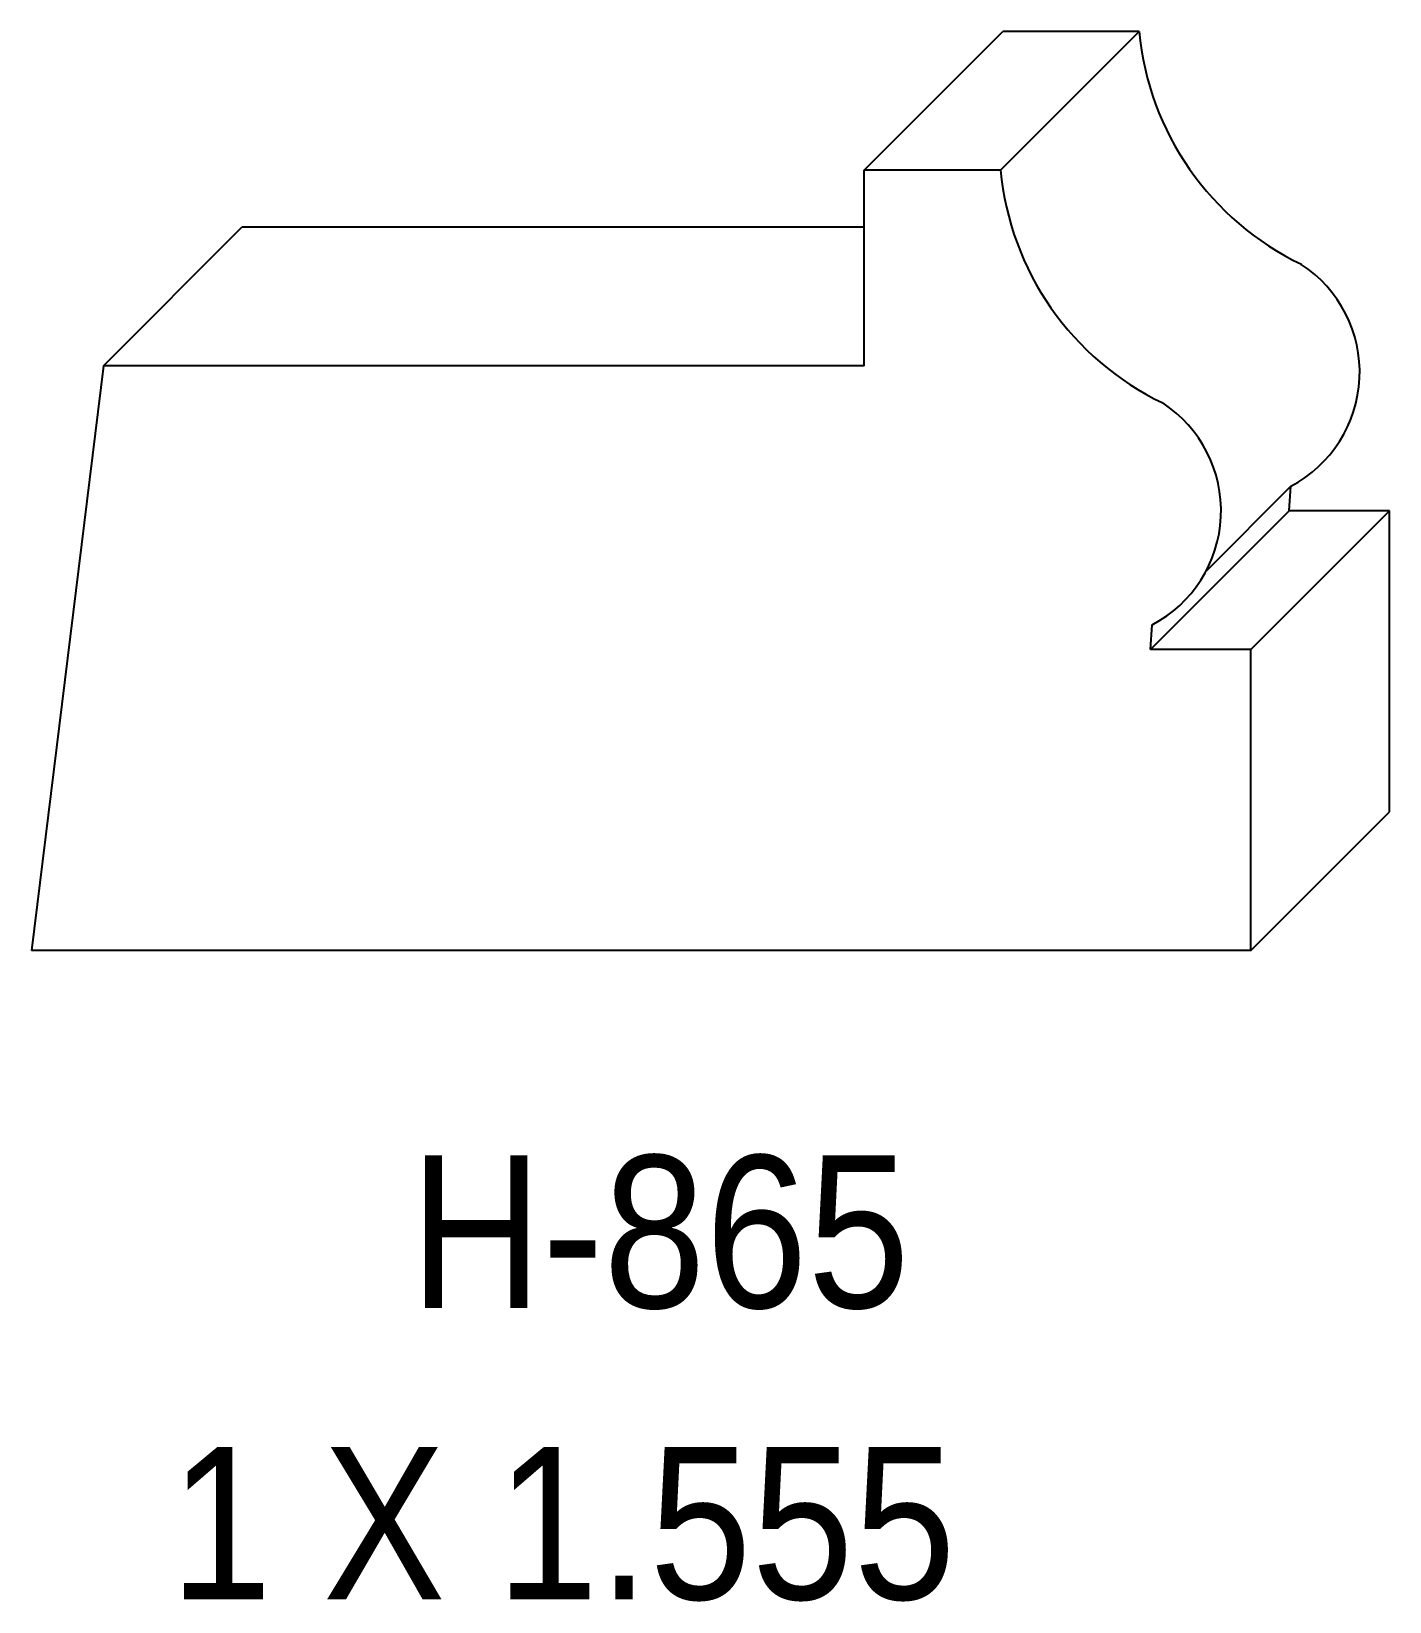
# Model space of a CAD drawing. Extents: x 96.43 to 98.16, y 149.31 to 151.31.
import ezdxf

# ---------------------------------------------------------------- set-up
doc = ezdxf.new("R2010")
doc.units = 0
doc.header["$LTSCALE"] = 5
doc.layers.add('PROFILE', color=7, linetype='CONTINUOUS')
doc.styles.add('TXT', font='TXT', dxfattribs={"height": 3.5})

msp = doc.modelspace()

# ---------------------------------------------------------------- linework, layer by layer
at = {"layer": 'PROFILE', "color": 1, "linetype": 'CONTINUOUS'}
for p, q in [((97.4872, 151.1327), (97.6639, 151.3095)), ((97.6608, 151.1327), (97.8375, 151.3095)), ((97.8375, 151.3095), (97.6639, 151.3095)), ((97.6608, 151.1327), (97.4872, 151.1327)), ((97.4872, 150.8831), (97.4872, 151.1327)), ((96.5172, 150.8831), (96.6939, 151.0598)), ((97.4872, 151.0598), (96.6939, 151.0598)), ((96.5172, 150.8831), (96.4255, 150.1377)), ((97.4872, 150.8831), (96.5172, 150.8831)), ((98.0309, 150.7296), (97.9232, 150.6218)), ((98.0288, 150.698), (98.0309, 150.7296)), ((97.8521, 150.5212), (98.0288, 150.698)), ((97.9801, 150.5212), (98.1568, 150.698)), ((98.1568, 150.698), (98.0288, 150.698)), ((98.1568, 150.3144), (98.1568, 150.698)), ((97.8521, 150.5212), (97.8542, 150.5528)), ((97.9801, 150.5212), (97.8521, 150.5212)), ((97.9801, 150.1377), (97.9801, 150.5212)), ((97.9801, 150.1377), (98.1568, 150.3144)), ((97.9801, 150.1377), (96.4255, 150.1377))]:
    msp.add_line(p, q, dxfattribs=at)
for centre, major_axis, start_param, end_param in [((98.2031, 151.3435), (0.3671, 0), -3.048853, -2.018187), ((98.0264, 151.1667), (0.3671, 0), -3.048853, -2.018187), ((97.9545, 150.8749), (0, 0.1642), -2.657678, -0.57822), ((97.7778, 150.6982), (0, 0.1642), -2.657678, -0.57822)]:
    msp.add_ellipse(centre, major_axis=major_axis, ratio=1, start_param=start_param, end_param=end_param, dxfattribs=at)

# ---------------------------------------------------------------- texts
at = {"layer": 'PROFILE', "color": 1, "linetype": 'CONTINUOUS', "style": 'TXT', "width": 0.9}
for s, p in [('H-865', (96.9078, 149.682)), ('1 X 1.555', (96.602, 149.3103))]:
    msp.add_text(s, height=0.19439, dxfattribs=at).set_placement(p)

doc.saveas('drawing.dxf')
